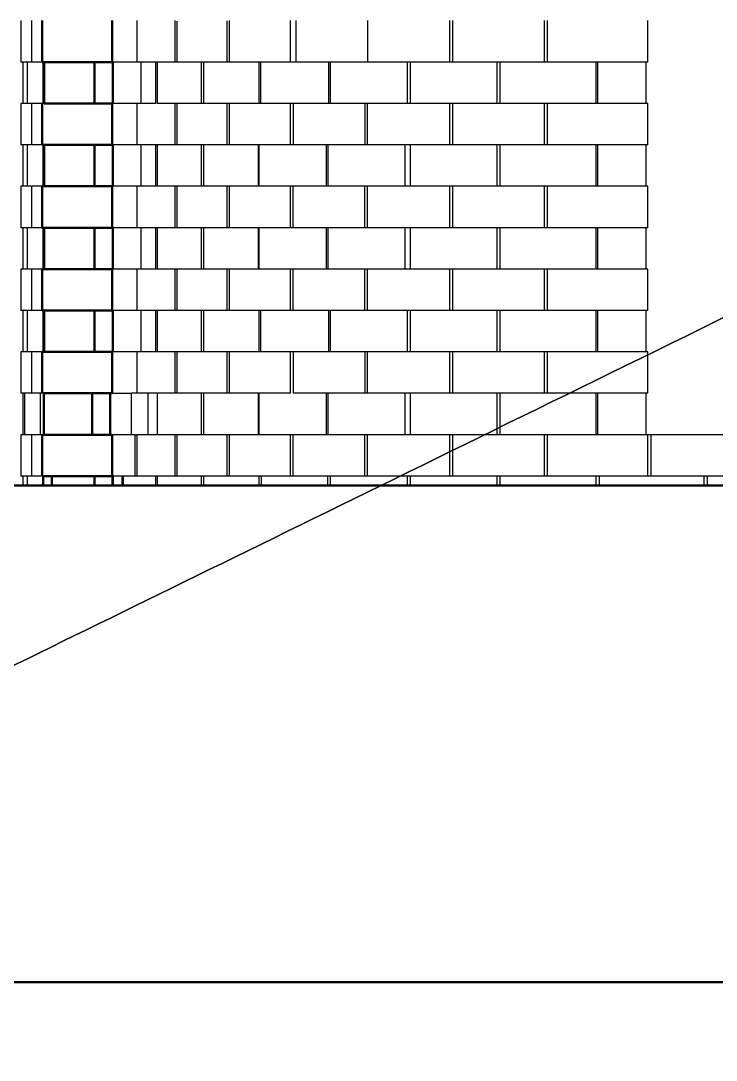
# Model space of a CAD drawing. Header units: millimetres. Extents: x 507.9 to 541, y 40.2 to 69.3.
# Drawn here: x 534.269 to 535.276, y 62.423 to 63.929 of the extents above; entities that cross this region are included whole.
import ezdxf

# ---------------------------------------------------------------- set-up
doc = ezdxf.new("R2010")
doc.units = ezdxf.units.MM
doc.layers.add('Make2D$Visible$ClippingPlaneIntersections', color=7, linetype='Continuous', lineweight=50, true_color=0x000000)
doc.layers.add('Make2D$Visible$Curves', color=7, linetype='Continuous', true_color=0x000000)

msp = doc.modelspace()

# ---------------------------------------------------------------- linework, layer by layer
at = {"layer": 'Make2D$Visible$ClippingPlaneIntersections', "color": 18, "true_color": 0x000000}
for points in [[(534.2996, 63.929), (534.2996, 63.899), (534.2996, 63.869)], [(534.40093, 63.869), (534.40093, 63.899), (534.40093, 63.929)], [(534.2996, 63.869), (534.34967, 63.869), (534.39974, 63.869)], [(534.30252, 63.809), (534.30252, 63.839), (534.30252, 63.869)], [(534.37542, 63.869), (534.37542, 63.839), (534.37542, 63.809)], [(534.39974, 63.869), (534.40086, 63.869), (534.40199, 63.869)], [(534.40199, 63.809), (534.40199, 63.839), (534.40199, 63.869)], [(534.2996, 63.809), (534.30006, 63.809), (534.30053, 63.809)], [(534.2996, 63.809), (534.2996, 63.779), (534.2996, 63.749)], [(534.30252, 63.809), (534.35172, 63.809), (534.40093, 63.809)], [(534.40093, 63.749), (534.40093, 63.779), (534.40093, 63.809)], [(534.2996, 63.749), (534.35026, 63.749), (534.40093, 63.749)], [(534.30252, 63.689), (534.30252, 63.719), (534.30252, 63.749)], [(534.37542, 63.749), (534.37542, 63.719), (534.37542, 63.689)], [(534.40093, 63.749), (534.40146, 63.749), (534.40199, 63.749)], [(534.40199, 63.689), (534.40199, 63.719), (534.40199, 63.749)], [(534.2996, 63.689), (534.34977, 63.689), (534.39995, 63.689)], [(534.2996, 63.689), (534.2996, 63.659), (534.2996, 63.629)], [(534.39995, 63.689), (534.40097, 63.689), (534.40199, 63.689)], [(534.40093, 63.629), (534.40093, 63.659), (534.40093, 63.689)], [(534.2996, 63.629), (534.35026, 63.629), (534.40093, 63.629)], [(534.30252, 63.569), (534.30252, 63.599), (534.30252, 63.629)], [(534.37542, 63.629), (534.37542, 63.599), (534.37542, 63.569)], [(534.40093, 63.629), (534.40146, 63.629), (534.40199, 63.629)], [(534.40199, 63.569), (534.40199, 63.599), (534.40199, 63.629)], [(534.2996, 63.569), (534.34988, 63.569), (534.40017, 63.569)], [(534.2996, 63.569), (534.2996, 63.539), (534.2996, 63.509)], [(534.40017, 63.569), (534.40108, 63.569), (534.40199, 63.569)], [(534.40093, 63.509), (534.40093, 63.539), (534.40093, 63.569)], [(534.2996, 63.509), (534.34967, 63.509), (534.39974, 63.509)], [(534.30252, 63.449), (534.30252, 63.479), (534.30252, 63.509)], [(534.37542, 63.509), (534.37542, 63.479), (534.37542, 63.449)], [(534.39974, 63.509), (534.40087, 63.509), (534.40199, 63.509)], [(534.40199, 63.449), (534.40199, 63.479), (534.40199, 63.509)], [(534.2996, 63.449), (534.34974, 63.449), (534.39987, 63.449)], [(534.2996, 63.449), (534.2996, 63.419), (534.2996, 63.389)], [(534.39987, 63.449), (534.40093, 63.449), (534.40199, 63.449)], [(534.40093, 63.389), (534.40093, 63.419), (534.40093, 63.449)], [(534.3024, 63.389), (534.35167, 63.389), (534.40093, 63.389)], [(534.3024, 63.329), (534.3024, 63.359), (534.3024, 63.389)], [(534.37208, 63.389), (534.37208, 63.359), (534.37208, 63.329)], [(534.39827, 63.329), (534.39827, 63.359), (534.39827, 63.389)], [(534.2996, 63.329), (534.2996, 63.299), (534.2996, 63.269)], [(534.3024, 63.329), (534.35167, 63.329), (534.40093, 63.329)], [(534.40093, 63.269), (534.40093, 63.299), (534.40093, 63.329)], [(534.2996, 63.269), (534.35026, 63.269), (534.40093, 63.269)], [(534.3014, 63.269), (534.3014, 63.26213), (534.3014, 63.25526)], [(534.31396, 63.25526), (534.31396, 63.26213), (534.31396, 63.269)], [(534.37542, 63.269), (534.37542, 63.26213), (534.37542, 63.25526)], [(534.40093, 63.269), (534.40146, 63.269), (534.40199, 63.269)], [(534.40199, 63.25526), (534.40199, 63.26213), (534.40199, 63.269)], [(540.91103, 63.25526), (536.72022, 63.25526), (532.52941, 63.25526)], [(540.91103, 62.53562), (536.72022, 62.53562), (532.52941, 62.53562)]]:
    msp.add_open_spline(points, degree=2, dxfattribs=at)
at = {"layer": 'Make2D$Visible$Curves', "color": 18, "lineweight": -3, "true_color": 0x000000}
for points in [[(536.8993, 64.289), (529.28339, 60.55611), (536.8993, 64.289)], [(534.26892, 63.929), (534.26892, 63.899), (534.26892, 63.869)], [(534.28438, 63.929), (534.28438, 63.899), (534.28438, 63.869)], [(534.43665, 63.929), (534.43665, 63.899), (534.43665, 63.869)], [(534.49253, 63.869), (534.49253, 63.899), (534.49253, 63.929)], [(534.49491, 63.92841), (534.49491, 63.89871), (534.49491, 63.869)], [(534.56766, 63.869), (534.56766, 63.89881), (534.56766, 63.92863)], [(534.57042, 63.929), (534.57042, 63.899), (534.57042, 63.869)], [(534.65946, 63.869), (534.65946, 63.899), (534.65946, 63.929)], [(534.66694, 63.929), (534.66694, 63.899), (534.66694, 63.869)], [(534.77158, 63.869), (534.77158, 63.899), (534.77158, 63.929)], [(534.89006, 63.869), (534.89006, 63.899), (534.89006, 63.929)], [(534.89383, 63.929), (534.89383, 63.899), (534.89383, 63.869)], [(535.02703, 63.869), (535.02703, 63.899), (535.02703, 63.929)], [(535.03107, 63.929), (535.03107, 63.899), (535.03107, 63.869)], [(535.17702, 63.869), (535.17702, 63.899), (535.17702, 63.929)], [(534.28357, 63.869), (534.27625, 63.869), (534.26892, 63.869)], [(534.27172, 63.869), (534.27172, 63.839), (534.27172, 63.809)], [(534.27786, 63.869), (534.27786, 63.839), (534.27786, 63.809)], [(534.28396, 63.869), (534.28377, 63.869), (534.28357, 63.869)], [(534.2996, 63.869), (534.29199, 63.869), (534.28438, 63.869)], [(534.30053, 63.869), (534.30053, 63.839), (534.30053, 63.809)], [(534.43665, 63.869), (534.41932, 63.869), (534.40199, 63.869)], [(534.4426, 63.869), (534.43962, 63.869), (534.43665, 63.869)], [(534.4426, 63.869), (534.4426, 63.839), (534.4426, 63.809)], [(534.46424, 63.869), (534.45342, 63.869), (534.4426, 63.869)], [(534.46648, 63.869), (534.46536, 63.869), (534.46424, 63.869)], [(534.46424, 63.809), (534.46424, 63.839), (534.46424, 63.869)], [(534.46641, 63.869), (534.46641, 63.839), (534.46641, 63.809)], [(534.53061, 63.869), (534.49851, 63.869), (534.46641, 63.869)], [(534.53061, 63.809), (534.53061, 63.839), (534.53061, 63.869)], [(534.53318, 63.869), (534.5319, 63.869), (534.53061, 63.869)], [(534.61399, 63.869), (534.57358, 63.869), (534.53318, 63.869)], [(534.53318, 63.869), (534.53318, 63.839), (534.53318, 63.809)], [(534.61597, 63.869), (534.61498, 63.869), (534.61399, 63.869)], [(534.61399, 63.809), (534.61399, 63.839), (534.61399, 63.869)], [(534.61597, 63.869), (534.61597, 63.839), (534.61597, 63.809)], [(534.65946, 63.869), (534.63772, 63.869), (534.61597, 63.869)], [(534.66694, 63.869), (534.6632, 63.869), (534.65946, 63.869)], [(534.77158, 63.869), (534.71926, 63.869), (534.66694, 63.869)], [(534.71499, 63.809), (534.71499, 63.839), (534.71499, 63.869)], [(534.71686, 63.869), (534.71686, 63.839), (534.71686, 63.809)], [(534.82882, 63.869), (534.8002, 63.869), (534.77158, 63.869)], [(534.82882, 63.809), (534.82882, 63.839), (534.82882, 63.869)], [(534.83257, 63.869), (534.8307, 63.869), (534.82882, 63.869)], [(534.95884, 63.869), (534.8957, 63.869), (534.83257, 63.869)], [(534.83257, 63.869), (534.83257, 63.839), (534.83257, 63.809)], [(534.96275, 63.869), (534.96079, 63.869), (534.95884, 63.869)], [(534.95884, 63.809), (534.95884, 63.839), (534.95884, 63.869)], [(534.96275, 63.869), (534.96275, 63.839), (534.96275, 63.809)], [(535.10233, 63.869), (535.03254, 63.869), (534.96275, 63.869)], [(535.10401, 63.869), (535.10317, 63.869), (535.10233, 63.869)], [(535.10233, 63.809), (535.10233, 63.839), (535.10233, 63.869)], [(535.10392, 63.869), (535.10392, 63.839), (535.10392, 63.809)], [(535.17441, 63.869), (535.13916, 63.869), (535.10392, 63.869)], [(535.17702, 63.869), (535.17571, 63.869), (535.17441, 63.869)], [(535.17441, 63.809), (535.17441, 63.839), (535.17441, 63.869)], [(534.28357, 63.809), (534.27625, 63.809), (534.26892, 63.809)], [(534.26892, 63.809), (534.26892, 63.779), (534.26892, 63.749)], [(534.28472, 63.809), (534.28414, 63.809), (534.28357, 63.809)], [(534.28438, 63.809), (534.28438, 63.779), (534.28438, 63.749)], [(534.2996, 63.809), (534.29199, 63.809), (534.28438, 63.809)], [(534.30252, 63.809), (534.30152, 63.809), (534.30053, 63.809)], [(534.43665, 63.809), (534.41932, 63.809), (534.40199, 63.809)], [(534.4426, 63.809), (534.43962, 63.809), (534.43665, 63.809)], [(534.43665, 63.809), (534.43665, 63.779), (534.43665, 63.749)], [(534.46424, 63.809), (534.45342, 63.809), (534.4426, 63.809)], [(534.53061, 63.809), (534.49851, 63.809), (534.46641, 63.809)], [(534.49253, 63.749), (534.49253, 63.779), (534.49253, 63.809)], [(534.49491, 63.809), (534.49491, 63.779), (534.49491, 63.749)], [(534.53318, 63.809), (534.5319, 63.809), (534.53061, 63.809)], [(534.61399, 63.809), (534.57358, 63.809), (534.53318, 63.809)], [(534.56766, 63.749), (534.56766, 63.779), (534.56766, 63.809)], [(534.57042, 63.809), (534.57042, 63.779), (534.57042, 63.749)], [(534.61597, 63.809), (534.61498, 63.809), (534.61399, 63.809)], [(534.66328, 63.809), (534.63962, 63.809), (534.61597, 63.809)], [(534.65946, 63.749), (534.65946, 63.779), (534.65946, 63.809)], [(534.66305, 63.809), (534.66305, 63.779), (534.66305, 63.749)], [(534.71499, 63.809), (534.68902, 63.809), (534.66305, 63.809)], [(534.71686, 63.809), (534.71592, 63.809), (534.71499, 63.809)], [(534.82882, 63.809), (534.77284, 63.809), (534.71686, 63.809)], [(534.76769, 63.749), (534.76769, 63.779), (534.76769, 63.809)], [(534.77067, 63.809), (534.77067, 63.779), (534.77067, 63.749)], [(534.83257, 63.809), (534.8307, 63.809), (534.82882, 63.809)], [(534.95884, 63.809), (534.8957, 63.809), (534.83257, 63.809)], [(534.89006, 63.749), (534.89006, 63.779), (534.89006, 63.809)], [(534.89383, 63.809), (534.89383, 63.779), (534.89383, 63.749)], [(534.96275, 63.809), (534.96079, 63.809), (534.95884, 63.809)], [(535.10233, 63.809), (535.03254, 63.809), (534.96275, 63.809)], [(535.02703, 63.749), (535.02703, 63.779), (535.02703, 63.809)], [(535.03107, 63.809), (535.03107, 63.779), (535.03107, 63.749)], [(535.10425, 63.809), (535.10329, 63.809), (535.10233, 63.809)], [(535.17441, 63.809), (535.13916, 63.809), (535.10392, 63.809)], [(535.17702, 63.809), (535.17571, 63.809), (535.17441, 63.809)], [(535.17702, 63.749), (535.17702, 63.779), (535.17702, 63.809)], [(534.28357, 63.749), (534.27625, 63.749), (534.26892, 63.749)], [(534.27172, 63.749), (534.27172, 63.719), (534.27172, 63.689)], [(534.27786, 63.74883), (534.27786, 63.71892), (534.27786, 63.689)], [(534.2996, 63.749), (534.29199, 63.749), (534.28438, 63.749)], [(534.30053, 63.749), (534.30053, 63.719), (534.30053, 63.689)], [(534.43665, 63.749), (534.41932, 63.749), (534.40199, 63.749)], [(534.4426, 63.749), (534.43962, 63.749), (534.43665, 63.749)], [(534.4426, 63.749), (534.4426, 63.719), (534.4426, 63.689)], [(534.46424, 63.749), (534.45342, 63.749), (534.4426, 63.749)], [(534.46651, 63.749), (534.46538, 63.749), (534.46424, 63.749)], [(534.46424, 63.689), (534.46424, 63.719), (534.46424, 63.749)], [(534.53061, 63.749), (534.49851, 63.749), (534.46641, 63.749)], [(534.46641, 63.749), (534.46641, 63.719), (534.46641, 63.689)], [(534.53061, 63.689), (534.53061, 63.719), (534.53061, 63.749)], [(534.53318, 63.749), (534.5319, 63.749), (534.53061, 63.749)], [(534.61399, 63.749), (534.57358, 63.749), (534.53318, 63.749)], [(534.53318, 63.749), (534.53318, 63.719), (534.53318, 63.689)], [(534.61276, 63.749), (534.61276, 63.719), (534.61276, 63.689)], [(534.61399, 63.689), (534.61399, 63.719), (534.61399, 63.749)], [(534.62336, 63.749), (534.61867, 63.749), (534.61399, 63.749)], [(534.65993, 63.749), (534.64164, 63.749), (534.62336, 63.749)], [(534.66305, 63.749), (534.66126, 63.749), (534.65946, 63.749)], [(534.76769, 63.749), (534.71537, 63.749), (534.66305, 63.749)], [(534.71178, 63.689), (534.71178, 63.719), (534.71178, 63.749)], [(534.7134, 63.749), (534.7134, 63.719), (534.7134, 63.689)], [(534.82537, 63.749), (534.79653, 63.749), (534.76769, 63.749)], [(534.82537, 63.689), (534.82537, 63.719), (534.82537, 63.749)], [(534.83257, 63.749), (534.82897, 63.749), (534.82537, 63.749)], [(534.95884, 63.749), (534.8957, 63.749), (534.83257, 63.749)], [(534.83257, 63.749), (534.83257, 63.719), (534.83257, 63.689)], [(534.96275, 63.749), (534.96079, 63.749), (534.95884, 63.749)], [(534.95884, 63.689), (534.95884, 63.719), (534.95884, 63.749)], [(535.10233, 63.749), (535.03254, 63.749), (534.96275, 63.749)], [(534.96275, 63.749), (534.96275, 63.719), (534.96275, 63.689)], [(535.10437, 63.749), (535.10335, 63.749), (535.10233, 63.749)], [(535.10233, 63.689), (535.10233, 63.719), (535.10233, 63.749)], [(535.10392, 63.749), (535.10392, 63.719), (535.10392, 63.689)], [(535.17441, 63.749), (535.13916, 63.749), (535.10392, 63.749)], [(535.17702, 63.749), (535.17571, 63.749), (535.17441, 63.749)], [(535.17441, 63.689), (535.17441, 63.719), (535.17441, 63.749)], [(534.28357, 63.689), (534.27625, 63.689), (534.26892, 63.689)], [(534.26892, 63.689), (534.26892, 63.659), (534.26892, 63.629)], [(534.2996, 63.689), (534.29199, 63.689), (534.28438, 63.689)], [(534.28438, 63.689), (534.28438, 63.659), (534.28438, 63.629)], [(534.43665, 63.689), (534.41932, 63.689), (534.40199, 63.689)], [(534.4426, 63.689), (534.43962, 63.689), (534.43665, 63.689)], [(534.43665, 63.689), (534.43665, 63.659), (534.43665, 63.629)], [(534.46424, 63.689), (534.45342, 63.689), (534.4426, 63.689)], [(534.46641, 63.689), (534.46532, 63.689), (534.46424, 63.689)], [(534.53061, 63.689), (534.49851, 63.689), (534.46641, 63.689)], [(534.49253, 63.629), (534.49253, 63.659), (534.49253, 63.689)], [(534.49491, 63.68866), (534.49491, 63.65883), (534.49491, 63.629)], [(534.53318, 63.689), (534.5319, 63.689), (534.53061, 63.689)], [(534.61399, 63.689), (534.57358, 63.689), (534.53318, 63.689)], [(534.56766, 63.629), (534.56766, 63.659), (534.56766, 63.689)], [(534.57042, 63.689), (534.57042, 63.659), (534.57042, 63.629)], [(534.62389, 63.689), (534.61894, 63.689), (534.61399, 63.689)], [(534.6627, 63.689), (534.64329, 63.689), (534.62389, 63.689)], [(534.65946, 63.629), (534.65946, 63.659), (534.65946, 63.689)], [(534.7134, 63.689), (534.68799, 63.689), (534.66258, 63.689)], [(534.66258, 63.689), (534.66258, 63.659), (534.66258, 63.629)], [(534.82537, 63.689), (534.76939, 63.689), (534.7134, 63.689)], [(534.76722, 63.629), (534.76722, 63.659), (534.76722, 63.689)], [(534.77067, 63.689), (534.77067, 63.659), (534.77067, 63.629)], [(534.83257, 63.689), (534.82897, 63.689), (534.82537, 63.689)], [(534.95884, 63.689), (534.8957, 63.689), (534.83257, 63.689)], [(534.89006, 63.629), (534.89006, 63.659), (534.89006, 63.689)], [(534.89383, 63.689), (534.89383, 63.659), (534.89383, 63.629)], [(534.96275, 63.689), (534.96079, 63.689), (534.95884, 63.689)], [(535.10233, 63.689), (535.03254, 63.689), (534.96275, 63.689)], [(535.02703, 63.629), (535.02703, 63.659), (535.02703, 63.689)], [(535.03107, 63.689), (535.03107, 63.659), (535.03107, 63.629)], [(535.10396, 63.689), (535.10314, 63.689), (535.10233, 63.689)], [(535.17441, 63.689), (535.13916, 63.689), (535.10392, 63.689)], [(535.17702, 63.689), (535.17571, 63.689), (535.17441, 63.689)], [(535.17702, 63.629), (535.17702, 63.659), (535.17702, 63.689)], [(534.28357, 63.629), (534.27625, 63.629), (534.26892, 63.629)], [(534.27172, 63.629), (534.27172, 63.599), (534.27172, 63.569)], [(534.27786, 63.629), (534.27786, 63.599), (534.27786, 63.569)], [(534.28357, 63.62928), (534.28357, 63.62914), (534.28357, 63.629)], [(534.28434, 63.629), (534.28395, 63.629), (534.28357, 63.629)], [(534.2996, 63.629), (534.29199, 63.629), (534.28438, 63.629)], [(534.30053, 63.629), (534.30053, 63.599), (534.30053, 63.569)], [(534.43665, 63.629), (534.41932, 63.629), (534.40199, 63.629)], [(534.4426, 63.629), (534.43962, 63.629), (534.43665, 63.629)], [(534.4426, 63.629), (534.4426, 63.599), (534.4426, 63.569)], [(534.46424, 63.629), (534.45342, 63.629), (534.4426, 63.629)], [(534.46663, 63.629), (534.46543, 63.629), (534.46424, 63.629)], [(534.46424, 63.569), (534.46424, 63.599), (534.46424, 63.629)], [(534.53061, 63.629), (534.49851, 63.629), (534.46641, 63.629)], [(534.46641, 63.629), (534.46641, 63.599), (534.46641, 63.569)], [(534.53061, 63.569), (534.53061, 63.599), (534.53061, 63.629)], [(534.53318, 63.629), (534.5319, 63.629), (534.53061, 63.629)], [(534.61399, 63.629), (534.57358, 63.629), (534.53318, 63.629)], [(534.53318, 63.629), (534.53318, 63.599), (534.53318, 63.569)], [(534.61276, 63.62889), (534.61276, 63.59895), (534.61276, 63.569)], [(534.61399, 63.569), (534.61399, 63.599), (534.61399, 63.629)], [(534.66283, 63.629), (534.63841, 63.629), (534.61399, 63.629)], [(534.65946, 63.629), (534.63673, 63.629), (534.61399, 63.629)], [(534.71349, 63.629), (534.68804, 63.629), (534.66258, 63.629)], [(534.71178, 63.569), (534.71178, 63.59881), (534.71178, 63.62862)], [(534.82537, 63.629), (534.76939, 63.629), (534.7134, 63.629)], [(534.7134, 63.629), (534.7134, 63.599), (534.7134, 63.569)], [(534.82537, 63.569), (534.82537, 63.599), (534.82537, 63.629)], [(534.83257, 63.629), (534.82897, 63.629), (534.82537, 63.629)], [(534.95884, 63.629), (534.8957, 63.629), (534.83257, 63.629)], [(534.83257, 63.629), (534.83257, 63.599), (534.83257, 63.569)], [(534.95884, 63.569), (534.95884, 63.599), (534.95884, 63.629)], [(534.96275, 63.629), (534.96079, 63.629), (534.95884, 63.629)], [(534.96275, 63.629), (534.96275, 63.599), (534.96275, 63.569)], [(535.10233, 63.629), (535.03254, 63.629), (534.96275, 63.629)], [(535.1036, 63.629), (535.10297, 63.629), (535.10233, 63.629)], [(535.10233, 63.569), (535.10233, 63.599), (535.10233, 63.629)], [(535.10392, 63.629), (535.10392, 63.599), (535.10392, 63.569)], [(535.17441, 63.629), (535.13916, 63.629), (535.10392, 63.629)], [(535.17702, 63.629), (535.17571, 63.629), (535.17441, 63.629)], [(535.17441, 63.569), (535.17441, 63.599), (535.17441, 63.629)], [(534.28357, 63.569), (534.27625, 63.569), (534.26892, 63.569)], [(534.26892, 63.569), (534.26892, 63.539), (534.26892, 63.509)], [(534.28434, 63.569), (534.28396, 63.569), (534.28357, 63.569)], [(534.2996, 63.569), (534.29199, 63.569), (534.28438, 63.569)], [(534.28438, 63.569), (534.28438, 63.539), (534.28438, 63.509)], [(534.43665, 63.569), (534.41932, 63.569), (534.40199, 63.569)], [(534.43665, 63.569), (534.43665, 63.539), (534.43665, 63.509)], [(534.4426, 63.569), (534.43962, 63.569), (534.43665, 63.569)], [(534.46424, 63.569), (534.45342, 63.569), (534.4426, 63.569)], [(534.46641, 63.569), (534.46532, 63.569), (534.46424, 63.569)], [(534.53061, 63.569), (534.49851, 63.569), (534.46641, 63.569)], [(534.49253, 63.509), (534.49253, 63.539), (534.49253, 63.569)], [(534.49491, 63.569), (534.49491, 63.539), (534.49491, 63.509)], [(534.53318, 63.569), (534.5319, 63.569), (534.53061, 63.569)], [(534.61399, 63.569), (534.57358, 63.569), (534.53318, 63.569)], [(534.56766, 63.509), (534.56766, 63.539), (534.56766, 63.569)], [(534.57042, 63.569), (534.57042, 63.539), (534.57042, 63.509)], [(534.62376, 63.569), (534.61887, 63.569), (534.61399, 63.569)], [(534.66296, 63.569), (534.64336, 63.569), (534.62376, 63.569)], [(534.65946, 63.509), (534.65946, 63.539), (534.65946, 63.569)], [(534.71363, 63.569), (534.6881, 63.569), (534.66258, 63.569)], [(534.66258, 63.569), (534.66258, 63.539), (534.66258, 63.509)], [(534.82537, 63.569), (534.76939, 63.569), (534.7134, 63.569)], [(534.76722, 63.509), (534.76722, 63.539), (534.76722, 63.569)], [(534.77067, 63.569), (534.77067, 63.539), (534.77067, 63.509)], [(534.83257, 63.569), (534.82897, 63.569), (534.82537, 63.569)], [(534.95884, 63.569), (534.8957, 63.569), (534.83257, 63.569)], [(534.89006, 63.509), (534.89006, 63.539), (534.89006, 63.569)], [(534.89383, 63.569), (534.89383, 63.539), (534.89383, 63.509)], [(534.96275, 63.569), (534.96079, 63.569), (534.95884, 63.569)], [(535.10233, 63.569), (535.03254, 63.569), (534.96275, 63.569)], [(535.02703, 63.509), (535.02703, 63.539), (535.02703, 63.569)], [(535.03107, 63.569), (535.03107, 63.539), (535.03107, 63.509)], [(535.10422, 63.569), (535.10328, 63.569), (535.10233, 63.569)], [(535.17441, 63.569), (535.13916, 63.569), (535.10392, 63.569)], [(535.17702, 63.569), (535.17571, 63.569), (535.17441, 63.569)], [(535.17702, 63.509), (535.17702, 63.539), (535.17702, 63.569)], [(534.28357, 63.509), (534.27625, 63.509), (534.26892, 63.509)], [(534.27172, 63.509), (534.27172, 63.479), (534.27172, 63.449)], [(534.27786, 63.509), (534.27786, 63.479), (534.27786, 63.449)], [(534.28455, 63.509), (534.28406, 63.509), (534.28357, 63.509)], [(534.2996, 63.509), (534.29199, 63.509), (534.28438, 63.509)], [(534.30053, 63.509), (534.30053, 63.479), (534.30053, 63.449)], [(534.43665, 63.509), (534.41932, 63.509), (534.40199, 63.509)], [(534.4426, 63.509), (534.43962, 63.509), (534.43665, 63.509)], [(534.4426, 63.509), (534.4426, 63.479), (534.4426, 63.449)], [(534.46424, 63.509), (534.45342, 63.509), (534.4426, 63.509)], [(534.46661, 63.509), (534.46543, 63.509), (534.46424, 63.509)], [(534.46424, 63.449), (534.46424, 63.479), (534.46424, 63.509)], [(534.53061, 63.509), (534.49851, 63.509), (534.46641, 63.509)], [(534.46641, 63.509), (534.46641, 63.479), (534.46641, 63.449)], [(534.53061, 63.449), (534.53061, 63.479), (534.53061, 63.509)], [(534.53318, 63.509), (534.5319, 63.509), (534.53061, 63.509)], [(534.53318, 63.509), (534.53318, 63.479), (534.53318, 63.449)], [(534.61399, 63.509), (534.57358, 63.509), (534.53318, 63.509)], [(534.61597, 63.509), (534.61498, 63.509), (534.61399, 63.509)], [(534.61399, 63.449), (534.61399, 63.479), (534.61399, 63.509)], [(534.61597, 63.509), (534.61597, 63.479), (534.61597, 63.449)], [(534.66258, 63.509), (534.63928, 63.509), (534.61597, 63.509)], [(534.71511, 63.509), (534.68885, 63.509), (534.66258, 63.509)], [(534.71499, 63.449), (534.71499, 63.479), (534.71499, 63.509)], [(534.71686, 63.509), (534.71592, 63.509), (534.71499, 63.509)], [(534.82882, 63.509), (534.77284, 63.509), (534.71686, 63.509)], [(534.71686, 63.509), (534.71686, 63.479), (534.71686, 63.449)], [(534.82882, 63.449), (534.82882, 63.479), (534.82882, 63.509)], [(534.83257, 63.509), (534.8307, 63.509), (534.82882, 63.509)], [(534.95884, 63.509), (534.8957, 63.509), (534.83257, 63.509)], [(534.83257, 63.509), (534.83257, 63.479), (534.83257, 63.449)], [(534.95884, 63.449), (534.95884, 63.479), (534.95884, 63.509)], [(534.96275, 63.509), (534.96079, 63.509), (534.95884, 63.509)], [(534.96275, 63.509), (534.96275, 63.479), (534.96275, 63.449)], [(535.10233, 63.509), (535.03254, 63.509), (534.96275, 63.509)], [(535.10233, 63.449), (535.10233, 63.479), (535.10233, 63.509)], [(535.10396, 63.509), (535.10314, 63.509), (535.10233, 63.509)], [(535.10392, 63.509), (535.10392, 63.479), (535.10392, 63.449)], [(535.17441, 63.509), (535.13916, 63.509), (535.10392, 63.509)], [(535.17702, 63.509), (535.17571, 63.509), (535.17441, 63.509)], [(535.17441, 63.449), (535.17441, 63.479), (535.17441, 63.509)], [(534.28357, 63.449), (534.27625, 63.449), (534.26892, 63.449)], [(534.26892, 63.449), (534.26892, 63.419), (534.26892, 63.389)], [(534.28387, 63.449), (534.28372, 63.449), (534.28357, 63.449)], [(534.2996, 63.449), (534.29199, 63.449), (534.28438, 63.449)], [(534.28438, 63.449), (534.28438, 63.419), (534.28438, 63.389)], [(534.43665, 63.449), (534.41932, 63.449), (534.40199, 63.449)], [(534.43665, 63.449), (534.43665, 63.419), (534.43665, 63.389)], [(534.4426, 63.449), (534.43962, 63.449), (534.43665, 63.449)], [(534.46424, 63.449), (534.45342, 63.449), (534.4426, 63.449)], [(534.46641, 63.449), (534.46532, 63.449), (534.46424, 63.449)], [(534.53061, 63.449), (534.49851, 63.449), (534.46641, 63.449)], [(534.49253, 63.389), (534.49253, 63.419), (534.49253, 63.449)], [(534.49491, 63.449), (534.49491, 63.419), (534.49491, 63.389)], [(534.53318, 63.449), (534.5319, 63.449), (534.53061, 63.449)], [(534.61399, 63.449), (534.57358, 63.449), (534.53318, 63.449)], [(534.56766, 63.389), (534.56766, 63.419), (534.56766, 63.449)], [(534.57042, 63.449), (534.57042, 63.419), (534.57042, 63.389)], [(534.61597, 63.449), (534.61498, 63.449), (534.61399, 63.449)], [(534.66305, 63.449), (534.63951, 63.449), (534.61597, 63.449)], [(534.65946, 63.389), (534.65946, 63.419), (534.65946, 63.449)], [(534.66305, 63.449), (534.66305, 63.419), (534.66305, 63.389)], [(534.71525, 63.449), (534.68915, 63.449), (534.66305, 63.449)], [(534.71686, 63.449), (534.71592, 63.449), (534.71499, 63.449)], [(534.82882, 63.449), (534.77284, 63.449), (534.71686, 63.449)], [(534.76769, 63.389), (534.76769, 63.419), (534.76769, 63.449)], [(534.77067, 63.449), (534.77067, 63.419), (534.77067, 63.389)], [(534.83257, 63.449), (534.8307, 63.449), (534.82882, 63.449)], [(534.95884, 63.449), (534.8957, 63.449), (534.83257, 63.449)], [(534.89006, 63.389), (534.89006, 63.419), (534.89006, 63.449)], [(534.89383, 63.449), (534.89383, 63.419), (534.89383, 63.389)], [(534.96275, 63.449), (534.96079, 63.449), (534.95884, 63.449)], [(535.10233, 63.449), (535.03254, 63.449), (534.96275, 63.449)], [(535.02703, 63.389), (535.02703, 63.419), (535.02703, 63.449)], [(535.03107, 63.449), (535.03107, 63.419), (535.03107, 63.389)], [(535.10393, 63.449), (535.10313, 63.449), (535.10233, 63.449)], [(535.17441, 63.449), (535.13916, 63.449), (535.10392, 63.449)], [(535.17702, 63.449), (535.17571, 63.449), (535.17441, 63.449)], [(535.17702, 63.389), (535.17702, 63.419), (535.17702, 63.449)], [(534.27441, 63.389), (534.27166, 63.389), (534.26892, 63.389)], [(534.27172, 63.389), (534.27172, 63.359), (534.27172, 63.329)], [(534.27423, 63.389), (534.27423, 63.359), (534.27423, 63.329)], [(534.27805, 63.389), (534.27614, 63.389), (534.27423, 63.389)], [(534.28357, 63.389), (534.28075, 63.389), (534.27792, 63.389)], [(534.28462, 63.389), (534.2841, 63.389), (534.28357, 63.389)], [(534.2969, 63.389), (534.29061, 63.389), (534.28432, 63.389)], [(534.3024, 63.389), (534.29965, 63.389), (534.2969, 63.389)], [(534.2969, 63.389), (534.2969, 63.359), (534.2969, 63.329)], [(534.40093, 63.389), (534.41506, 63.389), (534.42919, 63.389)], [(534.43665, 63.389), (534.43292, 63.389), (534.42919, 63.389)], [(534.42919, 63.329), (534.42919, 63.359), (534.42919, 63.389)], [(534.45309, 63.389), (534.44487, 63.389), (534.43665, 63.389)], [(534.46641, 63.389), (534.45966, 63.389), (534.45291, 63.389)], [(534.45291, 63.389), (534.45291, 63.359), (534.45291, 63.329)], [(534.53061, 63.389), (534.49851, 63.389), (534.46641, 63.389)], [(534.46641, 63.389), (534.46641, 63.359), (534.46641, 63.329)], [(534.53061, 63.329), (534.53061, 63.359), (534.53061, 63.389)], [(534.53318, 63.389), (534.5319, 63.389), (534.53061, 63.389)], [(534.61399, 63.389), (534.57358, 63.389), (534.53318, 63.389)], [(534.53318, 63.389), (534.53318, 63.359), (534.53318, 63.329)], [(534.61276, 63.389), (534.61276, 63.359), (534.61276, 63.329)], [(534.65946, 63.389), (534.63673, 63.389), (534.61399, 63.389)], [(534.61399, 63.329), (534.61399, 63.359), (534.61399, 63.389)], [(534.76769, 63.389), (534.71537, 63.389), (534.66305, 63.389)], [(534.71178, 63.329), (534.71178, 63.359), (534.71178, 63.389)], [(534.7134, 63.389), (534.7134, 63.359), (534.7134, 63.329)], [(534.82537, 63.389), (534.79653, 63.389), (534.76769, 63.389)], [(534.82537, 63.329), (534.82537, 63.359), (534.82537, 63.389)], [(534.83257, 63.389), (534.82897, 63.389), (534.82537, 63.389)], [(534.95884, 63.389), (534.8957, 63.389), (534.83257, 63.389)], [(534.83257, 63.389), (534.83257, 63.359), (534.83257, 63.329)], [(534.95884, 63.329), (534.95884, 63.359), (534.95884, 63.389)], [(534.96275, 63.389), (534.96079, 63.389), (534.95884, 63.389)], [(535.10233, 63.389), (535.03254, 63.389), (534.96275, 63.389)], [(534.96275, 63.389), (534.96275, 63.359), (534.96275, 63.329)], [(535.10365, 63.389), (535.10299, 63.389), (535.10233, 63.389)], [(535.10233, 63.329), (535.10233, 63.359), (535.10233, 63.389)], [(535.10392, 63.389), (535.10392, 63.359), (535.10392, 63.329)], [(535.17441, 63.389), (535.13916, 63.389), (535.10392, 63.389)], [(535.17441, 63.329), (535.17441, 63.359), (535.17441, 63.389)], [(535.17702, 63.389), (535.17571, 63.389), (535.17441, 63.389)], [(534.27452, 63.329), (534.27172, 63.329), (534.26892, 63.329)], [(534.26892, 63.329), (534.26892, 63.299), (534.26892, 63.269)], [(534.27814, 63.329), (534.27618, 63.329), (534.27423, 63.329)], [(534.28357, 63.329), (534.2807, 63.329), (534.27783, 63.329)], [(534.2969, 63.329), (534.29024, 63.329), (534.28357, 63.329)], [(534.28438, 63.329), (534.28438, 63.299), (534.28438, 63.269)], [(534.3024, 63.329), (534.29965, 63.329), (534.2969, 63.329)], [(534.43468, 63.329), (534.4178, 63.329), (534.40093, 63.329)], [(534.43468, 63.269), (534.43468, 63.299), (534.43468, 63.329)], [(534.43468, 63.329), (534.43551, 63.329), (534.43634, 63.329)], [(534.43665, 63.329), (534.43665, 63.299), (534.43665, 63.269)], [(534.45322, 63.329), (534.44494, 63.329), (534.43665, 63.329)], [(534.46641, 63.329), (534.45966, 63.329), (534.45291, 63.329)], [(534.53061, 63.329), (534.49851, 63.329), (534.46641, 63.329)], [(534.49253, 63.26932), (534.49253, 63.29916), (534.49253, 63.329)], [(534.49491, 63.329), (534.49491, 63.299), (534.49491, 63.269)], [(534.53318, 63.329), (534.5319, 63.329), (534.53061, 63.329)], [(534.61399, 63.329), (534.57358, 63.329), (534.53318, 63.329)], [(534.56766, 63.269), (534.56766, 63.299), (534.56766, 63.329)], [(534.57042, 63.329), (534.57042, 63.299), (534.57042, 63.269)], [(534.62374, 63.329), (534.61886, 63.329), (534.61399, 63.329)], [(534.66258, 63.329), (534.64316, 63.329), (534.62374, 63.329)], [(534.65946, 63.269), (534.65946, 63.299), (534.65946, 63.329)], [(534.66258, 63.329), (534.66258, 63.299), (534.66258, 63.269)], [(534.7134, 63.329), (534.68799, 63.329), (534.66258, 63.329)], [(534.82537, 63.329), (534.76939, 63.329), (534.7134, 63.329)], [(534.76722, 63.269), (534.76722, 63.299), (534.76722, 63.329)], [(534.77067, 63.329), (534.77067, 63.299), (534.77067, 63.269)], [(534.83257, 63.329), (534.82897, 63.329), (534.82537, 63.329)], [(534.95884, 63.329), (534.8957, 63.329), (534.83257, 63.329)], [(534.89006, 63.269), (534.89006, 63.299), (534.89006, 63.329)], [(534.89383, 63.329), (534.89383, 63.299), (534.89383, 63.269)], [(534.96275, 63.329), (534.96079, 63.329), (534.95884, 63.329)], [(535.10233, 63.329), (535.03254, 63.329), (534.96275, 63.329)], [(535.02703, 63.269), (535.02703, 63.299), (535.02703, 63.329)], [(535.03107, 63.329), (535.03107, 63.299), (535.03107, 63.269)], [(535.1042, 63.329), (535.10326, 63.329), (535.10233, 63.329)], [(535.17441, 63.329), (535.13916, 63.329), (535.10392, 63.329)], [(535.17702, 63.329), (535.17571, 63.329), (535.17441, 63.329)], [(535.18131, 63.329), (535.17917, 63.329), (535.17702, 63.329)], [(535.17702, 63.269), (535.17702, 63.299), (535.17702, 63.329)], [(535.33886, 63.329), (535.26008, 63.329), (535.18131, 63.329)], [(535.18131, 63.329), (535.18131, 63.299), (535.18131, 63.269)], [(534.28357, 63.269), (534.27625, 63.269), (534.26892, 63.269)], [(534.27172, 63.269), (534.27172, 63.26213), (534.27172, 63.25526)], [(534.27786, 63.269), (534.27786, 63.26213), (534.27786, 63.25526)], [(534.28476, 63.269), (534.28417, 63.269), (534.28357, 63.269)], [(534.2996, 63.269), (534.29199, 63.269), (534.28438, 63.269)], [(534.40087, 63.269), (534.40087, 63.26213), (534.40087, 63.25526)], [(534.41539, 63.269), (534.40869, 63.269), (534.40199, 63.269)], [(534.41539, 63.25526), (534.41539, 63.26213), (534.41539, 63.269)], [(534.41685, 63.269), (534.41612, 63.269), (534.41539, 63.269)], [(534.46424, 63.269), (534.44069, 63.269), (534.41715, 63.269)], [(534.41715, 63.269), (534.41715, 63.26213), (534.41715, 63.25526)], [(534.46424, 63.25526), (534.46424, 63.26213), (534.46424, 63.269)], [(534.46642, 63.269), (534.46533, 63.269), (534.46424, 63.269)], [(534.53061, 63.269), (534.49851, 63.269), (534.46641, 63.269)], [(534.46641, 63.269), (534.46641, 63.26213), (534.46641, 63.25526)], [(534.53061, 63.25526), (534.53061, 63.26213), (534.53061, 63.269)], [(534.53318, 63.269), (534.5319, 63.269), (534.53061, 63.269)], [(534.61399, 63.269), (534.57358, 63.269), (534.53318, 63.269)], [(534.53318, 63.269), (534.53318, 63.26213), (534.53318, 63.25526)], [(534.61693, 63.269), (534.61546, 63.269), (534.61399, 63.269)], [(534.61399, 63.25526), (534.61399, 63.26213), (534.61399, 63.269)], [(534.7137, 63.269), (534.66531, 63.269), (534.61693, 63.269)], [(534.61693, 63.269), (534.61693, 63.26213), (534.61693, 63.25526)], [(534.7137, 63.25526), (534.7137, 63.26213), (534.7137, 63.269)], [(534.71699, 63.269), (534.71534, 63.269), (534.7137, 63.269)], [(534.82896, 63.269), (534.77297, 63.269), (534.71699, 63.269)], [(534.71699, 63.269), (534.71699, 63.26213), (534.71699, 63.25526)], [(534.82896, 63.25526), (534.82896, 63.26213), (534.82896, 63.269)], [(534.83257, 63.269), (534.83076, 63.269), (534.82896, 63.269)], [(534.83257, 63.269), (534.83257, 63.26213), (534.83257, 63.25526)], [(534.95884, 63.269), (534.8957, 63.269), (534.83257, 63.269)], [(534.95884, 63.25526), (534.95884, 63.26213), (534.95884, 63.269)], [(534.96275, 63.269), (534.96079, 63.269), (534.95884, 63.269)], [(534.96275, 63.269), (534.96275, 63.26213), (534.96275, 63.25526)], [(535.10233, 63.269), (535.03254, 63.269), (534.96275, 63.269)], [(535.10652, 63.269), (535.10442, 63.269), (535.10233, 63.269)], [(535.10233, 63.25526), (535.10233, 63.26213), (535.10233, 63.269)], [(535.1065, 63.269), (535.1065, 63.26213), (535.1065, 63.25526)], [(535.25827, 63.269), (535.18239, 63.269), (535.1065, 63.269)], [(535.26283, 63.269), (535.26055, 63.269), (535.25827, 63.269)], [(535.25827, 63.25526), (535.25827, 63.26213), (535.25827, 63.269)], [(535.26267, 63.269), (535.26267, 63.26213), (535.26267, 63.25526)], [(535.42544, 63.269), (535.34406, 63.269), (535.26267, 63.269)]]:
    msp.add_open_spline(points, degree=2, dxfattribs=at)

doc.saveas('drawing.dxf')
